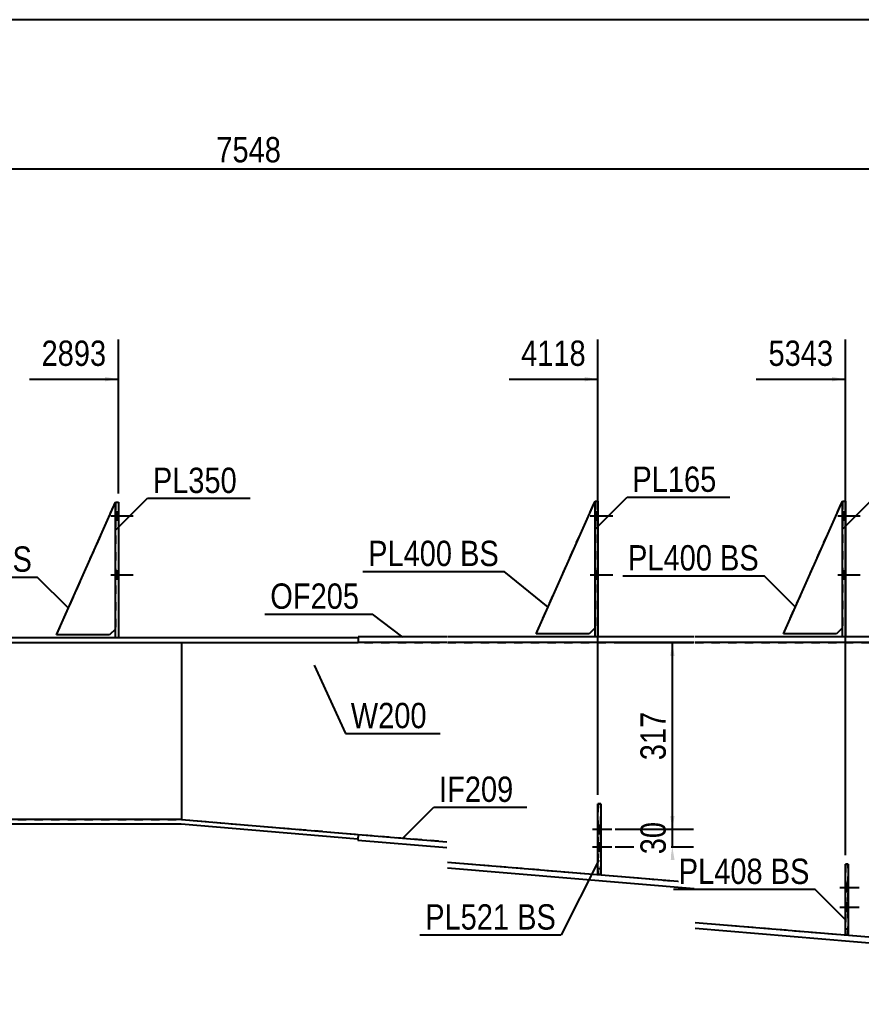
# Model space of a CAD drawing. Header units: millimetres. Extents: x -32 to 370, y -197 to 80.
# Drawn here: x 132.7 to 227.9, y -30.7 to 80.4 of the extents above; entities that cross this region are included whole.
import ezdxf

# ---------------------------------------------------------------- set-up
doc = ezdxf.new("R2010")
doc.units = ezdxf.units.MM
doc.linetypes.add('DXK_LINE_DOT1', pattern=[1.8814, 0.9407, -0.9407])
doc.linetypes.add('DXK_LINE_DOT2', pattern=[3.9198, 1.9599, -1.9599])
doc.styles.add('Arial Narrow', font='ARIALN.TTF', dxfattribs={"height": 0.2})

# ---------------------------------------------------------------- blocks, each defined once
blk = doc.blocks.new('Unknown-627306814-1201')
at = {"color": 5, "linetype": 'Continuous'}
blk.add_line((370.44, 80.43), (-29.56, 80.43), dxfattribs=at)
blk = doc.blocks.new('Part-627306814-1678 - 1589')
at = {"color": 2, "linetype": 'Continuous'}
for p, q in [((170.98, -11.67), (170.92, -12.33)), ((170.98, -11.67), (180.98, -12.5)), ((170.92, -12.33), (180.98, -13.17)), ((181.08, -14.8), (208.95, -17.13)), ((181.08, -15.47), (208.95, -17.8)), ((209.05, -21.62), (236.91, -23.95)), ((209.05, -22.29), (236.91, -24.62)), ((237.01, -28.44), (255.74, -30)), ((237.01, -29.11), (255.69, -30.66)), ((255.74, -30), (255.69, -30.66))]:
    blk.add_line(p, q, dxfattribs=at)
blk = doc.blocks.new('Part-627306814-1857 - 1589')
at = {"color": 2, "linetype": 'Continuous'}
for p, q in [((136.86, 10.87), (143.53, 25.87)), ((143.53, 11.53), (142.86, 10.87)), ((142.86, 10.87), (136.86, 10.87))]:
    blk.add_line(p, q, dxfattribs=at)
at = {"color": 7, "linetype": 'DXK_LINE_DOT1'}
blk.add_line((143.53, 25.87), (143.53, 11.53), dxfattribs=at)
blk = doc.blocks.new('Part-627306814-1744 - 1589')
at = {"color": 2, "linetype": 'Continuous'}
for p, q in [((150.98, 10), (150.98, -10)), ((255.74, 10), (255.74, 6.12)), ((255.74, -30), (255.74, 2.51))]:
    blk.add_line(p, q, dxfattribs=at)
at = {"color": 7, "linetype": 'DXK_LINE_DOT1'}
for p, q in [((150.98, 10), (180.98, 10)), ((181.08, 10), (208.95, 10)), ((209.05, 10), (236.91, 10)), ((237.01, 10), (255.74, 10)), ((255.74, -30), (255.74, 2.51)), ((150.98, -10), (180.98, -12.5)), ((181.08, -14.8), (208.95, -17.13)), ((209.05, -21.62), (236.91, -23.95)), ((237.01, -28.44), (255.74, -30))]:
    blk.add_line(p, q, dxfattribs=at)
blk = doc.blocks.new('Part-627306814-1766 - 1589')
at = {"color": 2, "linetype": 'Continuous'}
for p, q in [((170.98, 10.67), (170.98, 10)), ((180.98, 10.67), (170.98, 10.67)), ((180.98, 10), (170.98, 10)), ((197.75, 10.67), (181.08, 10.67)), ((208.95, 10), (181.08, 10)), ((208.95, 10.67), (198.08, 10.67)), ((225.71, 10.67), (209.05, 10.67)), ((236.91, 10), (209.05, 10)), ((236.91, 10.67), (226.05, 10.67)), ((253.68, 10.67), (237.01, 10.67)), ((306.56, 10), (237.01, 10)), ((297.8, 10.67), (254.01, 10.67)), ((315.11, 10.67), (298.13, 10.67)), ((306.56, 10), (320.68, 10)), ((320.68, 10.67), (315.44, 10.67)), ((320.68, 10.67), (320.68, 10))]:
    blk.add_line(p, q, dxfattribs=at)
at = {"color": 7, "linetype": 'DXK_LINE_DOT1'}
for p, q in [((198.08, 10.67), (197.75, 10.67)), ((226.05, 10.67), (225.71, 10.67)), ((254.01, 10.67), (253.68, 10.67)), ((298.13, 10.67), (297.8, 10.67)), ((306.56, 10), (306.56, 10)), ((306.56, 10), (306.56, 10)), ((315.44, 10.67), (315.11, 10.67))]:
    blk.add_line(p, q, dxfattribs=at)
blk = doc.blocks.new('Part-627306814-1776 - 1589')
at = {"color": 2, "linetype": 'Continuous'}
for p, q in [((0, -10), (40.2, -10)), ((40.2, -10.53), (0, -10.53)), ((40.3, -10), (74.06, -10)), ((96.66, -10.53), (40.3, -10.53)), ((96.66, -10), (74.39, -10)), ((126.76, -10), (96.76, -10)), ((126.76, -10.53), (96.76, -10.53)), ((150.98, -10), (126.86, -10)), ((150.96, -10.53), (126.86, -10.53)), ((170.94, -12.2), (150.96, -10.53)), ((150.98, -10), (170.98, -11.67)), ((170.98, -11.67), (170.94, -12.2))]:
    blk.add_line(p, q, dxfattribs=at)
at = {"color": 7, "linetype": 'DXK_LINE_DOT1'}
for p, q in [((0, -10.53), (0, -10)), ((74.39, -10), (74.06, -10))]:
    blk.add_line(p, q, dxfattribs=at)
blk = doc.blocks.new('Part-627306814-1781 - 1589')
at = {"color": 2, "linetype": 'Continuous'}
for p, q in [((0, 10.53), (29.21, 10.53)), ((0, 10), (40.2, 10)), ((40.2, 10.53), (29.55, 10.53)), ((56.97, 10.53), (40.3, 10.53)), ((40.3, 10), (96.66, 10)), ((73.72, 10.53), (57.3, 10.53)), ((96.66, 10.53), (74.06, 10.53)), ((126.76, 10.53), (96.76, 10.53)), ((96.76, 10), (126.76, 10)), ((143.53, 10.53), (126.86, 10.53)), ((126.86, 10), (170.98, 10)), ((170.98, 10.53), (143.86, 10.53)), ((170.98, 10.53), (170.98, 10))]:
    blk.add_line(p, q, dxfattribs=at)
at = {"color": 7, "linetype": 'DXK_LINE_DOT1'}
for p, q in [((0, 10.53), (0, 10)), ((29.55, 10.53), (29.21, 10.53)), ((57.3, 10.53), (56.97, 10.53)), ((74.06, 10.53), (73.72, 10.53)), ((143.86, 10.53), (143.53, 10.53))]:
    blk.add_line(p, q, dxfattribs=at)
blk = doc.blocks.new('Part-627306814-1808 - 1589')
at = {"color": 7, "linetype": 'DXK_LINE_DOT1'}
for p, q in [((219.05, 11), (225.71, 26)), ((225.71, 26), (225.71, 11.67)), ((225.71, 11.67), (225.05, 11)), ((225.05, 11), (219.05, 11))]:
    blk.add_line(p, q, dxfattribs=at)
blk = doc.blocks.new('Part-627306814-1830 - 1589')
at = {"color": 7, "linetype": 'DXK_LINE_DOT1'}
for p, q in [((226.05, -15.03), (226.05, -23.03)), ((226.38, -15.03), (226.05, -15.03)), ((226.38, -23.03), (226.38, -15.03)), ((226.05, -22.37), (226.38, -22.37)), ((226.05, -23.03), (226.38, -23.03))]:
    blk.add_line(p, q, dxfattribs=at)
blk = doc.blocks.new('Part-627306814-1862 - 1589')
at = {"color": 7, "linetype": 'DXK_LINE_DOT1'}
for p, q in [((136.86, 10.87), (143.53, 25.87)), ((143.53, 11.53), (142.86, 10.87)), ((142.86, 10.87), (136.86, 10.87))]:
    blk.add_line(p, q, dxfattribs=at)
blk = doc.blocks.new('Part-627306814-2002 - 1589')
at = {"color": 7, "linetype": 'DXK_LINE_DOT1'}
for p, q in [((198.08, -8.22), (198.08, -16.22)), ((198.41, -8.22), (198.08, -8.22)), ((198.41, -16.22), (198.41, -8.22)), ((198.08, -15.55), (198.41, -15.55)), ((198.08, -16.22), (198.41, -16.22))]:
    blk.add_line(p, q, dxfattribs=at)
blk = doc.blocks.new('Part-627306814-1960 - 1589')
at = {"color": 2, "linetype": 'Continuous'}
for p, q in [((226.05, -23.03), (226.05, -15.03)), ((226.05, -15.03), (226.38, -15.03)), ((226.38, -15.03), (226.38, -23.03)), ((226.38, -23.03), (226.05, -23.03))]:
    blk.add_line(p, q, dxfattribs=at)
blk = doc.blocks.new('Bolt-627306814-2157 - 1589')
at = {"linetype": 'Continuous'}
for points in [[(198.08, -10.64), (198.08, -11.57), (198.41, -11.57), (198.41, -10.64)], [(198.08, -12.62), (198.08, -13.55), (198.41, -13.55), (198.41, -12.62)]]:
    blk.add_hatch(color=3, dxfattribs=at).paths.add_polyline_path(points)
at = {"color": 3, "linetype": 'Continuous'}
for p, q in [((197.45, -11.1), (199.65, -11.1)), ((198.08, -10.64), (198.41, -10.64)), ((198.08, -11.57), (198.41, -11.57)), ((197.45, -13.08), (199.65, -13.08)), ((198.08, -12.62), (198.41, -12.62)), ((198.08, -13.55), (198.41, -13.55))]:
    blk.add_line(p, q, dxfattribs=at)
blk = doc.blocks.new('Part-627306814-2024 - 1589')
at = {"color": 2, "linetype": 'Continuous'}
for p, q in [((198.08, -16.22), (198.08, -8.22)), ((198.08, -8.22), (198.41, -8.22)), ((198.41, -8.22), (198.41, -16.22)), ((198.41, -16.22), (198.08, -16.22))]:
    blk.add_line(p, q, dxfattribs=at)
blk = doc.blocks.new('Part-627306814-2034 - 1589')
at = {"color": 2, "linetype": 'Continuous'}
for p, q in [((219.05, 11), (225.71, 26)), ((225.71, 11.67), (225.05, 11)), ((225.05, 11), (219.05, 11))]:
    blk.add_line(p, q, dxfattribs=at)
blk = doc.blocks.new('Part-627306814-1975 - 1589')
at = {"color": 7, "linetype": 'DXK_LINE_DOT1'}
for p, q in [((191.08, 11), (197.75, 26)), ((197.75, 26), (197.75, 11.67)), ((197.75, 11.67), (197.08, 11)), ((197.08, 11), (191.08, 11))]:
    blk.add_line(p, q, dxfattribs=at)
blk = doc.blocks.new('Bolt-627306814-2140 - 1589')
at = {"linetype": 'Continuous'}
for points in [[(226.05, 23.87), (226.05, 24.8), (225.71, 24.8), (225.71, 23.87)], [(226.05, 23.87), (226.05, 24.8), (225.71, 24.8), (225.71, 23.87)], [(226.05, 23.87), (226.05, 24.8), (225.71, 24.8), (225.71, 23.87)], [(226.05, 17.2), (226.05, 18.13), (225.71, 18.13), (225.71, 17.2)], [(226.05, 17.2), (226.05, 18.13), (225.71, 18.13), (225.71, 17.2)], [(226.05, 17.2), (226.05, 18.13), (225.71, 18.13), (225.71, 17.2)]]:
    blk.add_hatch(color=3, dxfattribs=at).paths.add_polyline_path(points)
at = {"color": 3, "linetype": 'Continuous'}
for p, q in [((225.71, 24.8), (226.05, 24.8)), ((225.71, 24.8), (226.05, 24.8)), ((225.71, 24.8), (226.05, 24.8)), ((225.18, 24.33), (227.71, 24.33)), ((225.18, 24.33), (227.71, 24.33)), ((225.18, 24.33), (227.71, 24.33)), ((225.71, 23.87), (226.05, 23.87)), ((225.71, 23.87), (226.05, 23.87)), ((225.71, 23.87), (226.05, 23.87)), ((225.71, 18.13), (226.05, 18.13)), ((225.71, 18.13), (226.05, 18.13)), ((225.71, 18.13), (226.05, 18.13)), ((225.18, 17.67), (227.71, 17.67)), ((225.18, 17.67), (227.71, 17.67)), ((225.18, 17.67), (227.71, 17.67)), ((225.71, 17.2), (226.05, 17.2)), ((225.71, 17.2), (226.05, 17.2)), ((225.71, 17.2), (226.05, 17.2))]:
    blk.add_line(p, q, dxfattribs=at)
blk = doc.blocks.new('Bolt-627306814-2144 - 1589')
at = {"linetype": 'Continuous'}
for points in [[(198.08, 23.87), (198.08, 24.8), (197.75, 24.8), (197.75, 23.87)], [(198.08, 23.87), (198.08, 24.8), (197.75, 24.8), (197.75, 23.87)], [(198.08, 23.87), (198.08, 24.8), (197.75, 24.8), (197.75, 23.87)], [(198.08, 17.2), (198.08, 18.13), (197.75, 18.13), (197.75, 17.2)], [(198.08, 17.2), (198.08, 18.13), (197.75, 18.13), (197.75, 17.2)], [(198.08, 17.2), (198.08, 18.13), (197.75, 18.13), (197.75, 17.2)]]:
    blk.add_hatch(color=3, dxfattribs=at).paths.add_polyline_path(points)
at = {"color": 3, "linetype": 'Continuous'}
for p, q in [((197.75, 24.8), (198.08, 24.8)), ((197.75, 24.8), (198.08, 24.8)), ((197.75, 24.8), (198.08, 24.8)), ((197.21, 24.33), (199.75, 24.33)), ((197.21, 24.33), (199.75, 24.33)), ((197.21, 24.33), (199.75, 24.33)), ((197.75, 23.87), (198.08, 23.87)), ((197.75, 23.87), (198.08, 23.87)), ((197.75, 23.87), (198.08, 23.87)), ((197.75, 18.13), (198.08, 18.13)), ((197.75, 18.13), (198.08, 18.13)), ((197.75, 18.13), (198.08, 18.13)), ((197.21, 17.67), (199.75, 17.67)), ((197.21, 17.67), (199.75, 17.67)), ((197.21, 17.67), (199.75, 17.67)), ((197.75, 17.2), (198.08, 17.2)), ((197.75, 17.2), (198.08, 17.2)), ((197.75, 17.2), (198.08, 17.2))]:
    blk.add_line(p, q, dxfattribs=at)
blk = doc.blocks.new('Bolt-627306814-2148 - 1589')
at = {"color": 3, "linetype": 'DXK_LINE_DOT2'}
for p, q in [((225.41, -17.67), (227.61, -17.67)), ((226.05, -17.2), (226.38, -17.2)), ((226.05, -18.13), (226.38, -18.13)), ((225.41, -19.9), (227.61, -19.9)), ((226.05, -19.43), (226.38, -19.43)), ((226.05, -20.37), (226.38, -20.37))]:
    blk.add_line(p, q, dxfattribs=at)
blk = doc.blocks.new('Bolt-627306814-2154 - 1589')
at = {"linetype": 'Continuous'}
for points in [[(226.05, -17.2), (226.05, -18.13), (226.38, -18.13), (226.38, -17.2)], [(226.05, -19.43), (226.05, -20.37), (226.38, -20.37), (226.38, -19.43)]]:
    blk.add_hatch(color=3, dxfattribs=at).paths.add_polyline_path(points)
at = {"color": 3, "linetype": 'Continuous'}
for p, q in [((225.41, -17.67), (227.61, -17.67)), ((226.05, -17.2), (226.38, -17.2)), ((226.05, -18.13), (226.38, -18.13)), ((225.41, -19.9), (227.61, -19.9)), ((226.05, -19.43), (226.38, -19.43)), ((226.05, -20.37), (226.38, -20.37))]:
    blk.add_line(p, q, dxfattribs=at)
blk = doc.blocks.new('Bolt-627306814-2156 - 1589')
at = {"color": 3, "linetype": 'DXK_LINE_DOT2'}
for p, q in [((197.45, -11.1), (199.65, -11.1)), ((198.08, -10.64), (198.41, -10.64)), ((198.08, -11.57), (198.41, -11.57)), ((197.45, -13.08), (199.65, -13.08)), ((198.08, -12.62), (198.41, -12.62)), ((198.08, -13.55), (198.41, -13.55))]:
    blk.add_line(p, q, dxfattribs=at)
blk = doc.blocks.new('Part-627306814-2312 - 1589')
at = {"color": 2, "linetype": 'Continuous'}
for p, q in [((225.71, 10.67), (225.71, 26)), ((225.71, 26), (226.05, 26)), ((226.05, 26), (226.05, 10.67)), ((226.05, 10.67), (225.71, 10.67))]:
    blk.add_line(p, q, dxfattribs=at)
blk = doc.blocks.new('Bolt-627306814-2201 - 1589')
at = {"linetype": 'Continuous'}
for points in [[(143.86, 23.87), (143.86, 24.8), (143.53, 24.8), (143.53, 23.87)], [(143.86, 23.87), (143.86, 24.8), (143.53, 24.8), (143.53, 23.87)], [(143.86, 23.87), (143.86, 24.8), (143.53, 24.8), (143.53, 23.87)], [(143.86, 17.2), (143.86, 18.13), (143.53, 18.13), (143.53, 17.2)], [(143.86, 17.2), (143.86, 18.13), (143.53, 18.13), (143.53, 17.2)], [(143.86, 17.2), (143.86, 18.13), (143.53, 18.13), (143.53, 17.2)]]:
    blk.add_hatch(color=3, dxfattribs=at).paths.add_polyline_path(points)
at = {"color": 3, "linetype": 'Continuous'}
for p, q in [((143.53, 24.8), (143.86, 24.8)), ((143.53, 24.8), (143.86, 24.8)), ((143.53, 24.8), (143.86, 24.8)), ((142.99, 24.33), (145.53, 24.33)), ((142.99, 24.33), (145.53, 24.33)), ((142.99, 24.33), (145.53, 24.33)), ((143.53, 23.87), (143.86, 23.87)), ((143.53, 23.87), (143.86, 23.87)), ((143.53, 23.87), (143.86, 23.87)), ((143.53, 18.13), (143.86, 18.13)), ((143.53, 18.13), (143.86, 18.13)), ((143.53, 18.13), (143.86, 18.13)), ((142.99, 17.67), (145.53, 17.67)), ((142.99, 17.67), (145.53, 17.67)), ((142.99, 17.67), (145.53, 17.67)), ((143.53, 17.2), (143.86, 17.2)), ((143.53, 17.2), (143.86, 17.2)), ((143.53, 17.2), (143.86, 17.2))]:
    blk.add_line(p, q, dxfattribs=at)
blk = doc.blocks.new('Part-627306814-2206 - 1589')
at = {"color": 7, "linetype": 'DXK_LINE_DOT1'}
for p, q in [((0, 10), (0, -10)), ((0, 10), (40.2, 10)), ((40.3, 10), (96.66, 10)), ((96.76, 10), (126.76, 10)), ((126.86, 10), (150.98, 10)), ((150.98, 10), (150.98, -10)), ((0, -10), (40.2, -10)), ((40.3, -10), (74.06, -10)), ((74.39, -10), (96.66, -10)), ((96.76, -10), (126.76, -10)), ((126.86, -10), (150.98, -10))]:
    blk.add_line(p, q, dxfattribs=at)
blk = doc.blocks.new('Part-627306814-2216 - 1589')
at = {"color": 2, "linetype": 'Continuous'}
for p, q in [((191.08, 11), (197.75, 26)), ((197.75, 11.67), (197.08, 11)), ((197.08, 11), (191.08, 11))]:
    blk.add_line(p, q, dxfattribs=at)
blk = doc.blocks.new('Part-627306814-2292 - 1589')
at = {"color": 2, "linetype": 'Continuous'}
for p, q in [((197.75, 10.67), (197.75, 26)), ((197.75, 26), (198.08, 26)), ((198.08, 26), (198.08, 10.67)), ((198.08, 10.67), (197.75, 10.67))]:
    blk.add_line(p, q, dxfattribs=at)
blk = doc.blocks.new('Part-627306814-2327 - 1589')
at = {"color": 2, "linetype": 'Continuous'}
for p, q in [((143.53, 10.53), (143.53, 25.87)), ((143.53, 25.87), (143.86, 25.87)), ((143.86, 25.87), (143.86, 10.53)), ((143.86, 10.53), (143.53, 10.53))]:
    blk.add_line(p, q, dxfattribs=at)
blk = doc.blocks.new('StraightDimension-627306814-3708 - 1589')
at = {"linetype": 'Continuous'}
for points in [[(206.74, -9.6), (206.49, -11.1), (206.24, -9.6)], [(206.24, -14.58), (206.49, -13.08), (206.74, -14.58)]]:
    blk.add_hatch(color=7, dxfattribs=at).paths.add_polyline_path(points)
at = {"color": 7, "linetype": 'Continuous'}
for p, q in [((200.03, -11.1), (208.89, -11.1)), ((206.49, -13.08), (206.49, -11.1)), ((200.03, -13.08), (208.89, -13.08))]:
    blk.add_line(p, q, dxfattribs=at)
at = {"color": 0}
blk.add_wipeout([(206.34, -9.67), (202.14, -9.67), (202.14, -14.52), (206.34, -14.52)], dxfattribs=at)
at = {"color": 3, "style": 'Arial Narrow'}
blk.add_text('30', height=2.863, rotation=90.0002, dxfattribs=at).set_placement((205.74, -13.92))
blk = doc.blocks.new('StraightDimension-627306814-4847 - 1589')
at = {"linetype": 'Continuous'}
blk.add_hatch(color=7, dxfattribs=at).paths.add_polyline_path([(142.36, 40.04), (143.86, 39.79), (142.36, 39.54)])
at = {"color": 7, "linetype": 'Continuous'}
for p, q in [((143.86, 26.87), (143.86, 44.29)), ((133.8, 39.79), (143.86, 39.79))]:
    blk.add_line(p, q, dxfattribs=at)
at = {"color": 0}
blk.add_wipeout([(143.09, 40.69), (143.09, 44.89), (134.57, 44.89), (134.57, 40.69)], dxfattribs=at)
at = {"color": 3, "style": 'Arial Narrow'}
blk.add_text('2893', height=2.863, dxfattribs=at).set_placement((135.17, 41.29))
blk = doc.blocks.new('StraightDimension-627306814-4845 - 1589')
at = {"linetype": 'Continuous'}
blk.add_hatch(color=7, dxfattribs=at).paths.add_polyline_path([(224.55, 40.04), (226.05, 39.79), (224.55, 39.54)])
at = {"color": 7, "linetype": 'Continuous'}
for p, q in [((226.05, -14.03), (226.05, 44.29)), ((215.98, 39.79), (226.05, 39.79))]:
    blk.add_line(p, q, dxfattribs=at)
at = {"color": 0}
blk.add_wipeout([(225.27, 40.69), (225.27, 44.89), (216.76, 44.89), (216.76, 40.69)], dxfattribs=at)
at = {"color": 3, "style": 'Arial Narrow'}
blk.add_text('5343', height=2.863, dxfattribs=at).set_placement((217.36, 41.29))
blk = doc.blocks.new('StraightDimension-627306814-3707 - 1589')
at = {"linetype": 'Continuous'}
for points in [[(206.24, 8.5), (206.49, 10), (206.74, 8.5)], [(206.74, -9.6), (206.49, -11.1), (206.24, -9.6)]]:
    blk.add_hatch(color=7, dxfattribs=at).paths.add_polyline_path(points)
at = {"color": 7, "linetype": 'Continuous'}
for p, q in [((200.03, 10), (208.89, 10)), ((206.49, -11.1), (206.49, 10)), ((200.03, -11.1), (208.89, -11.1))]:
    blk.add_line(p, q, dxfattribs=at)
at = {"color": 0}
blk.add_wipeout([(206.34, 2.79), (202.14, 2.79), (202.14, -3.89), (206.34, -3.89)], dxfattribs=at)
at = {"color": 3, "style": 'Arial Narrow'}
blk.add_text('317', height=2.863, rotation=90.0002, dxfattribs=at).set_placement((205.74, -3.29))
blk = doc.blocks.new('StraightDimension-627306814-3879 - 1589')
at = {"color": 7, "linetype": 'Continuous'}
blk.add_line((-1.07, 63.55), (318.23, 63.55), dxfattribs=at)
at = {"color": 0}
blk.add_wipeout([(162.84, 63.7), (162.84, 67.9), (154.33, 67.9), (154.33, 63.7)], dxfattribs=at)
at = {"color": 3, "style": 'Arial Narrow'}
blk.add_text('7548', height=2.863, dxfattribs=at).set_placement((154.93, 64.3))
blk = doc.blocks.new('StraightDimension-627306814-4846 - 1589')
at = {"linetype": 'Continuous'}
blk.add_hatch(color=7, dxfattribs=at).paths.add_polyline_path([(196.58, 40.04), (198.08, 39.79), (196.58, 39.54)])
at = {"color": 7, "linetype": 'Continuous'}
for p, q in [((198.08, -7.22), (198.08, 44.29)), ((188.02, 39.79), (198.08, 39.79))]:
    blk.add_line(p, q, dxfattribs=at)
at = {"color": 0}
blk.add_wipeout([(197.3, 40.69), (197.3, 44.89), (188.79, 44.89), (188.79, 40.69)], dxfattribs=at)
at = {"color": 3, "style": 'Arial Narrow'}
blk.add_text('4118', height=2.863, dxfattribs=at).set_placement((189.39, 41.29))
blk = doc.blocks.new('Mark-627306814-1740 - 1589')
at = {"color": 7, "linetype": 'Continuous'}
for p, q in [((166, 7.47), (169.53, -0.27)), ((169.53, -0.27), (180.22, -0.27))]:
    blk.add_line(p, q, dxfattribs=at)
at = {"color": 0}
blk.add_wipeout([(178.72, 0.33), (178.72, 3.33), (170.13, 3.33), (170.13, 0.33)], dxfattribs=at)
blk.add_wipeout([(178.72, 0.33), (178.72, 3.33), (170.13, 3.33), (170.13, 0.33)], dxfattribs=at)
at = {"color": 3, "style": 'Arial Narrow'}
blk.add_text('W200', height=2.863, dxfattribs=at).set_placement((170.13, 0.33))
blk = doc.blocks.new('Mark-627306814-1674 - 1589')
at = {"color": 7, "linetype": 'Continuous'}
for p, q in [((175.98, -12.13), (179.51, -8.6)), ((179.51, -8.6), (190.02, -8.6))]:
    blk.add_line(p, q, dxfattribs=at)
at = {"color": 0}
blk.add_wipeout([(188.52, -8), (188.52, -5), (180.11, -5), (180.11, -8)], dxfattribs=at)
blk.add_wipeout([(188.52, -8), (188.52, -5), (180.11, -5), (180.11, -8)], dxfattribs=at)
at = {"color": 3, "style": 'Arial Narrow'}
blk.add_text('IF209', height=2.863, dxfattribs=at).set_placement((180.11, -8))
blk = doc.blocks.new('Mark-627306814-1762 - 1589')
at = {"color": 7, "linetype": 'Continuous'}
for p in [(160.43, 13.23), (176, 10.62)]:
    blk.add_line(p, (172.58, 13.23), dxfattribs=at)
at = {"color": 0}
blk.add_wipeout([(171.08, 13.83), (171.08, 16.83), (161.03, 16.83), (161.03, 13.83)], dxfattribs=at)
blk.add_wipeout([(171.08, 13.83), (171.08, 16.83), (161.03, 16.83), (161.03, 13.83)], dxfattribs=at)
at = {"color": 3, "style": 'Arial Narrow'}
blk.add_text('OF205', height=2.863, dxfattribs=at).set_placement((161.03, 13.83))
blk = doc.blocks.new('MarkSet-627306814-3022 - 1589')
at = {"color": 7, "linetype": 'Continuous'}
for p in [(200.88, 17.56), (220.4, 14.02)]:
    blk.add_line(p, (216.86, 17.56), dxfattribs=at)
at = {"color": 0}
for points in [[(210.98, 18.16), (210.98, 21.16), (201.48, 21.16), (201.48, 18.16)], [(216.26, 18.16), (216.26, 21.16), (211.88, 21.16), (211.88, 18.16)]]:
    blk.add_wipeout(points, dxfattribs=at)
for points in [[(210.98, 18.16), (210.98, 21.16), (201.48, 21.16), (201.48, 18.16)], [(216.26, 18.16), (216.26, 21.16), (211.88, 21.16), (211.88, 18.16)]]:
    blk.add_wipeout(points, dxfattribs=at)
at = {"color": 3, "style": 'Arial Narrow'}
for s, p in [('PL400', (201.48, 18.16)), ('BS', (211.88, 18.16))]:
    blk.add_text(s, height=2.863, dxfattribs=at).set_placement(p)
blk = doc.blocks.new('MarkSet-627306814-3034 - 1589')
at = {"color": 7, "linetype": 'Continuous'}
for p in [(118.69, 17.42), (138.21, 13.89)]:
    blk.add_line(p, (134.68, 17.42), dxfattribs=at)
at = {"color": 0}
for points in [[(128.8, 18.02), (128.8, 21.02), (119.29, 21.02), (119.29, 18.02)], [(134.08, 18.02), (134.08, 21.02), (129.7, 21.02), (129.7, 18.02)]]:
    blk.add_wipeout(points, dxfattribs=at)
for points in [[(128.8, 18.02), (128.8, 21.02), (119.29, 21.02), (119.29, 18.02)], [(134.08, 18.02), (134.08, 21.02), (129.7, 21.02), (129.7, 18.02)]]:
    blk.add_wipeout(points, dxfattribs=at)
at = {"color": 3, "style": 'Arial Narrow'}
for s, p in [('PL400', (119.29, 18.02)), ('BS', (129.7, 18.02))]:
    blk.add_text(s, height=2.863, dxfattribs=at).set_placement(p)
blk = doc.blocks.new('Mark-627306814-2288 - 1589')
at = {"color": 7, "linetype": 'Continuous'}
for p, q in [((197.83, 22.91), (201.37, 26.45)), ((201.37, 26.45), (212.97, 26.45))]:
    blk.add_line(p, q, dxfattribs=at)
at = {"color": 0}
blk.add_wipeout([(211.47, 27.05), (211.47, 30.05), (201.97, 30.05), (201.97, 27.05)], dxfattribs=at)
blk.add_wipeout([(211.47, 27.05), (211.47, 30.05), (201.97, 30.05), (201.97, 27.05)], dxfattribs=at)
at = {"color": 3, "style": 'Arial Narrow'}
blk.add_text('PL165', height=2.863, dxfattribs=at).set_placement((201.97, 27.05))
blk = doc.blocks.new('Mark-627306814-2308 - 1589')
at = {"color": 7, "linetype": 'Continuous'}
for p, q in [((225.8, 22.91), (229.34, 26.45)), ((229.34, 26.45), (240.94, 26.45))]:
    blk.add_line(p, q, dxfattribs=at)
at = {"color": 0}
blk.add_wipeout([(239.44, 27.05), (239.44, 30.05), (229.94, 30.05), (229.94, 27.05)], dxfattribs=at)
blk.add_wipeout([(239.44, 27.05), (239.44, 30.05), (229.94, 30.05), (229.94, 27.05)], dxfattribs=at)
at = {"color": 3, "style": 'Arial Narrow'}
blk.add_text('PL165', height=2.863, dxfattribs=at).set_placement((229.94, 27.05))
blk = doc.blocks.new('Mark-627306814-2323 - 1589')
at = {"color": 7, "linetype": 'Continuous'}
for p, q in [((143.61, 22.78), (147.15, 26.32)), ((147.15, 26.32), (158.75, 26.32))]:
    blk.add_line(p, q, dxfattribs=at)
at = {"color": 0}
blk.add_wipeout([(157.25, 26.92), (157.25, 29.92), (147.75, 29.92), (147.75, 26.92)], dxfattribs=at)
blk.add_wipeout([(157.25, 26.92), (157.25, 29.92), (147.75, 29.92), (147.75, 26.92)], dxfattribs=at)
at = {"color": 3, "style": 'Arial Narrow'}
blk.add_text('PL350', height=2.863, dxfattribs=at).set_placement((147.75, 26.92))
blk = doc.blocks.new('MarkSet-627306814-2871 - 1589')
at = {"color": 7, "linetype": 'Continuous'}
for p in [(171.49, 18.06), (192.43, 14.02)]:
    blk.add_line(p, (187.47, 18.06), dxfattribs=at)
at = {"color": 0}
for points in [[(181.59, 18.66), (181.59, 21.66), (172.09, 21.66), (172.09, 18.66)], [(186.87, 18.66), (186.87, 21.66), (182.49, 21.66), (182.49, 18.66)]]:
    blk.add_wipeout(points, dxfattribs=at)
for points in [[(181.59, 18.66), (181.59, 21.66), (172.09, 21.66), (172.09, 18.66)], [(186.87, 18.66), (186.87, 21.66), (182.49, 21.66), (182.49, 18.66)]]:
    blk.add_wipeout(points, dxfattribs=at)
at = {"color": 3, "style": 'Arial Narrow'}
for s, p in [('PL400', (172.09, 18.66)), ('BS', (182.49, 18.66))]:
    blk.add_text(s, height=2.863, dxfattribs=at).set_placement(p)
blk = doc.blocks.new('MarkSet-627306814-2923 - 1589')
at = {"color": 7, "linetype": 'Continuous'}
for p in [(198.17, -14.6), (177.94, -23.04)]:
    blk.add_line(p, (193.92, -23.04), dxfattribs=at)
at = {"color": 0}
for points in [[(188.04, -22.44), (188.04, -19.44), (178.54, -19.44), (178.54, -22.44)], [(193.32, -22.44), (193.32, -19.44), (188.94, -19.44), (188.94, -22.44)]]:
    blk.add_wipeout(points, dxfattribs=at)
for points in [[(188.04, -22.44), (188.04, -19.44), (178.54, -19.44), (178.54, -22.44)], [(193.32, -22.44), (193.32, -19.44), (188.94, -19.44), (188.94, -22.44)]]:
    blk.add_wipeout(points, dxfattribs=at)
at = {"color": 3, "style": 'Arial Narrow'}
for s, p in [('PL521', (178.54, -22.44)), ('BS', (188.94, -22.44))]:
    blk.add_text(s, height=2.863, dxfattribs=at).set_placement(p)
blk = doc.blocks.new('MarkSet-627306814-2946 - 1589')
at = {"color": 7, "linetype": 'Continuous'}
for p in [(206.61, -17.88), (226.13, -21.41)]:
    blk.add_line(p, (222.6, -17.88), dxfattribs=at)
at = {"color": 0}
for points in [[(216.71, -17.28), (216.71, -14.28), (207.21, -14.28), (207.21, -17.28)], [(222, -17.28), (222, -14.28), (217.61, -14.28), (217.61, -17.28)]]:
    blk.add_wipeout(points, dxfattribs=at)
for points in [[(216.71, -17.28), (216.71, -14.28), (207.21, -14.28), (207.21, -17.28)], [(222, -17.28), (222, -14.28), (217.61, -14.28), (217.61, -17.28)]]:
    blk.add_wipeout(points, dxfattribs=at)
at = {"color": 3, "style": 'Arial Narrow'}
for s, p in [('PL408', (207.21, -17.28)), ('BS', (217.61, -17.28))]:
    blk.add_text(s, height=2.863, dxfattribs=at).set_placement(p)

msp = doc.modelspace()

# ---------------------------------------------------------------- block references
for name in ['Unknown-627306814-1201', 'Part-627306814-1857 - 1589', 'Part-627306814-1862 - 1589', 'Part-627306814-2327 - 1589', 'Part-627306814-1975 - 1589', 'Part-627306814-2216 - 1589', 'Part-627306814-2292 - 1589', 'Part-627306814-1808 - 1589', 'Part-627306814-2034 - 1589', 'Part-627306814-2312 - 1589', 'Bolt-627306814-2201 - 1589', 'Bolt-627306814-2144 - 1589', 'Bolt-627306814-2140 - 1589', 'Part-627306814-1781 - 1589', 'Part-627306814-2206 - 1589', 'Part-627306814-1744 - 1589', 'Part-627306814-1766 - 1589', 'Part-627306814-2002 - 1589', 'Part-627306814-2024 - 1589', 'Part-627306814-1776 - 1589', 'Bolt-627306814-2157 - 1589', 'Bolt-627306814-2156 - 1589', 'Part-627306814-1678 - 1589', 'Part-627306814-1830 - 1589', 'Part-627306814-1960 - 1589', 'Bolt-627306814-2148 - 1589', 'Bolt-627306814-2154 - 1589']:
    msp.add_blockref(name, (0, 0))

# ---------------------------------------------------------------- next in the draw order: block references
for name in ['StraightDimension-627306814-4847 - 1589', 'StraightDimension-627306814-4845 - 1589', 'StraightDimension-627306814-3708 - 1589']:
    msp.add_blockref(name, (0, 0))

# ---------------------------------------------------------------- next in the draw order: block references
msp.add_blockref('StraightDimension-627306814-3707 - 1589', (0, 0))

# ---------------------------------------------------------------- next in the draw order: block references
msp.add_blockref('StraightDimension-627306814-3879 - 1589', (0, 0))

# ---------------------------------------------------------------- next in the draw order: block references
for name in ['StraightDimension-627306814-4846 - 1589', 'Mark-627306814-2308 - 1589', 'Mark-627306814-2323 - 1589', 'MarkSet-627306814-3022 - 1589', 'MarkSet-627306814-3034 - 1589', 'Mark-627306814-1762 - 1589', 'Mark-627306814-1740 - 1589', 'MarkSet-627306814-2946 - 1589', 'MarkSet-627306814-2923 - 1589']:
    msp.add_blockref(name, (0, 0))

# ---------------------------------------------------------------- next in the draw order: block references
for name in ['Mark-627306814-2288 - 1589', 'MarkSet-627306814-2871 - 1589', 'Mark-627306814-1674 - 1589']:
    msp.add_blockref(name, (0, 0))

doc.saveas('drawing.dxf')
